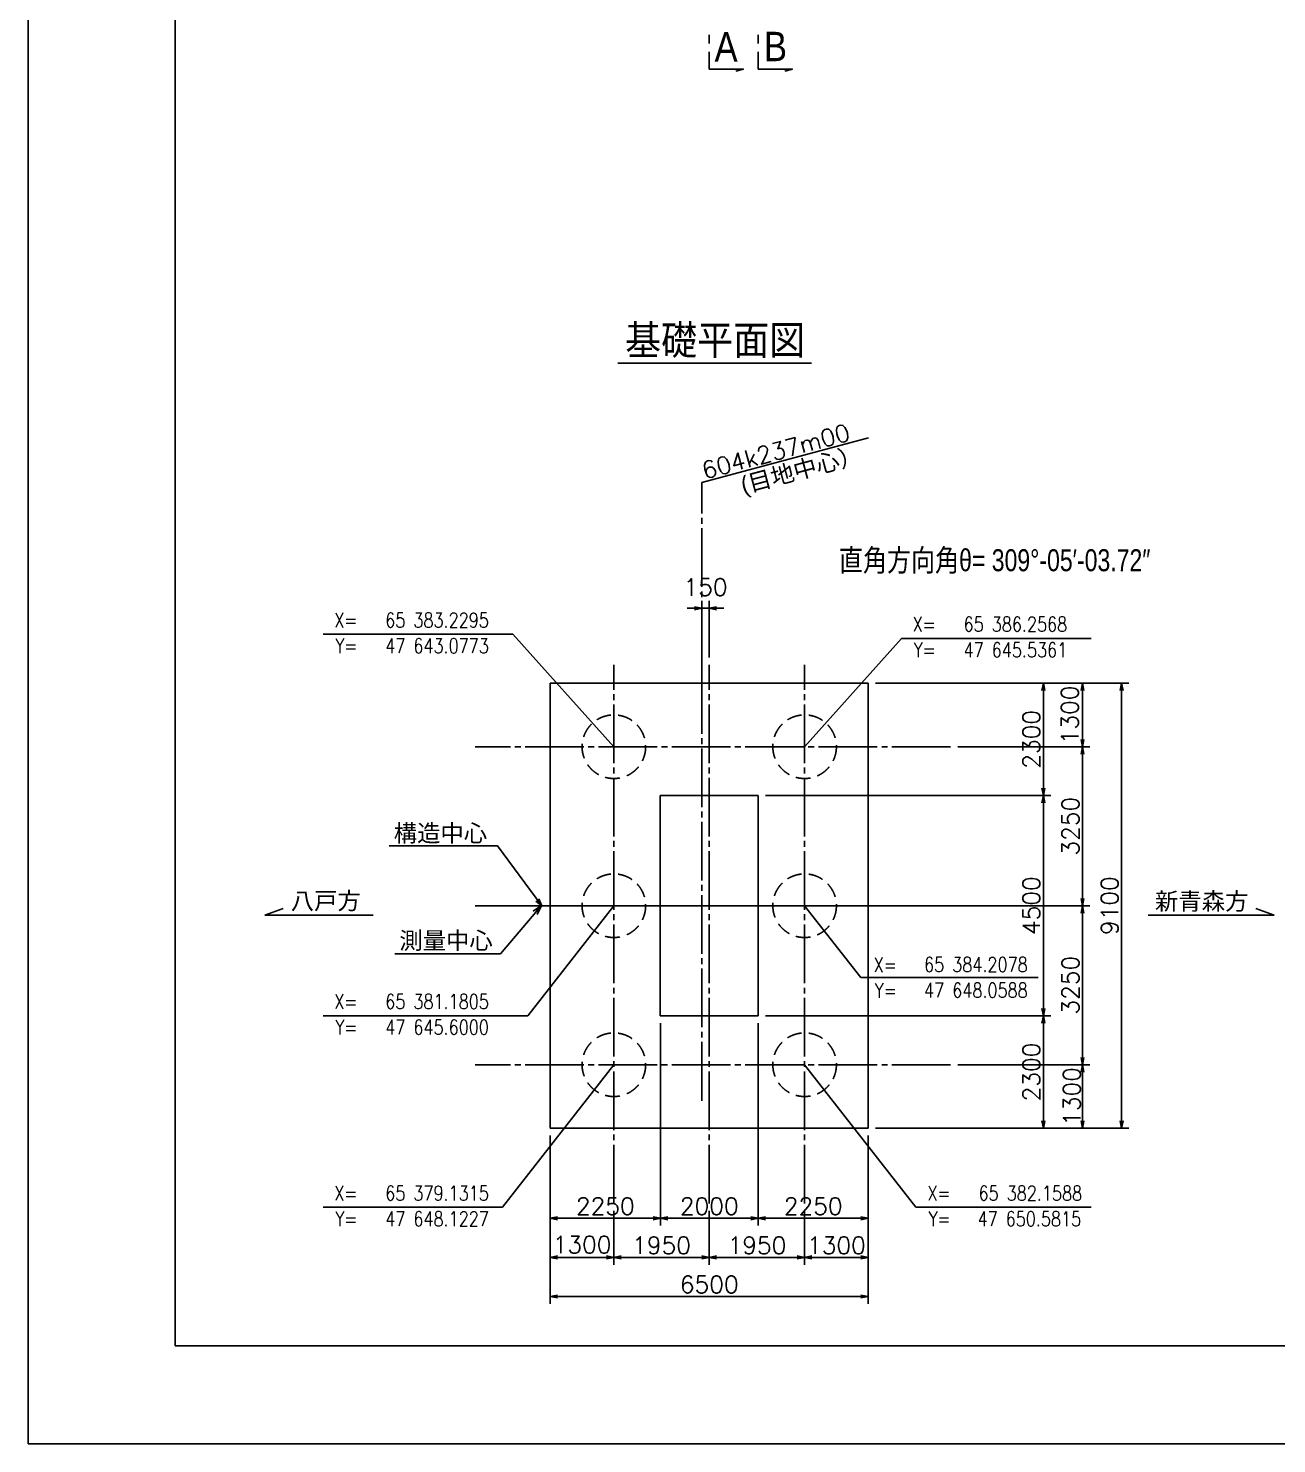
# Model space of a CAD drawing. Extents: x 284700 to 368800, y 984 to 60384.
# Drawn here: x 284700 to 310223, y 984 to 29913 of the extents above; entities that cross this region are included whole.
import ezdxf
from ezdxf.enums import TextEntityAlignment as Align

# ---------------------------------------------------------------- set-up
doc = ezdxf.new("R2010")
doc.units = 0
doc.header["$LTSCALE"] = 300
doc.header["$MEASUREMENT"] = 0
doc.linetypes.add('HASEN1', pattern=[3, 2, -1])
doc.linetypes.add('TEN1SEN1', pattern=[25, 20, -1.5, 2, -1.5])
doc.layers.get('0').update_dxf_attribs({"linetype": 'CONTINUOUS'})
doc.layers.get('DEFPOINTS').update_dxf_attribs({"linetype": 'CONTINUOUS'})
for name, color, linetype in [('LAYER001', 7, 'CONTINUOUS'), ('LAYER003', 7, 'CONTINUOUS'), ('勾配詳細図', 7, 'CONTINUOUS'), ('寸法', 1, 'CONTINUOUS'), ('座標2', 3, 'CONTINUOUS'), ('座標文字', 3, 'CONTINUOUS'), ('支承部詳細図', 3, 'CONTINUOUS'), ('文字', 3, 'CONTINUOUS'), ('枠', 2, 'CONTINUOUS'), ('構造上部', 4, 'CONTINUOUS'), ('構造線', 3, 'CONTINUOUS'), ('記号-1', 7, 'CONTINUOUS')]:
    doc.layers.add(name, color=color, linetype=linetype)
doc.styles.add('KANJI', font='romans.shx', dxfattribs={"width": 0.8, "bigfont": 'bigfont.shx'})
doc.styles.add('MS明朝', font='MS PMincho.ttf')
doc.styles.get("Standard").update_dxf_attribs({"font": 'romans.shx', "bigfont": 'extfont.shx'})
doc.dimstyles.new('DIMST1_100', dxfattribs={"dimscale": 100, "dimtxt": 3.5, "dimasz": 1.5, "dimexe": 1.5, "dimexo": 1.5, "dimgap": 0.7, "dimtad": 1, "dimdec": 0, "dimzin": 0, "dimdsep": 46, "dimtxsty": 'Standard', "dimblk": 'arrow_1', "dimcen": 1.5, "dimdle": 3, "dimclrd": 1, "dimclre": 1, "dimclrt": 3, "dimaunit": 1, "dimadec": 3, "dimazin": 0, "dimtfac": 1, "dimtdec": 0, "dimtmove": 2, "dimatfit": 3, "dimldrblk": 'OPEN30', "dimfxl": 0, "dimtvp": 0.7, "dimtolj": 1, "dimtzin": 0, "dimarcsym": 0})
doc.dimstyles.new('DIMST1_50-1', dxfattribs={"dimscale": 100, "dimtxt": 3.5, "dimasz": 2, "dimexe": 1.5, "dimexo": 1.5, "dimgap": 0.7, "dimtad": 1, "dimdec": 0, "dimlfac": 0.5, "dimzin": 0, "dimdsep": 46, "dimtxsty": 'Standard', "dimblk": 'arrow_1', "dimcen": 1.5, "dimdle": 3, "dimclrd": 1, "dimclre": 1, "dimclrt": 3, "dimaunit": 1, "dimadec": 3, "dimazin": 0, "dimtfac": 1, "dimtdec": 0, "dimtix": 1, "dimtmove": 2, "dimatfit": 0, "dimldrblk": 'OPEN30', "dimfxl": 0, "dimtvp": 0.7, "dimtolj": 1, "dimtzin": 0, "dimarcsym": 0})

# ---------------------------------------------------------------- blocks, each defined once
blk = doc.blocks.new('arrow_1')
at = {"color": 0}
for p, q in [((0, 0), (-1, 0.2)), ((0, 0), (-1, -0.2)), ((-1, 0), (0, 0))]:
    blk.add_line(p, q, dxfattribs=at)
blk = doc.blocks.new('*D32')
at = {"layer": 'DEFPOINTS', "color": 0, "linetype": 'Continuous'}
for p in [(301872, 16530), (301872, 7430), (307053, 7430)]:
    blk.add_point(p, dxfattribs=at)
at = {"layer": '寸法', "color": 1, "linetype": 'Continuous', "lineweight": -2}
for p, q in [((302022, 16530), (307203, 16530)), ((307053, 16380), (307053, 7580)), ((302022, 7430), (307203, 7430))]:
    blk.add_line(p, q, dxfattribs=at)
at = {"layer": '寸法', "color": 1, "linetype": 'Continuous', "lineweight": -2, "xscale": 150, "yscale": 150, "zscale": 150}
for p, rotation in [((307053, 16530), 90), ((307053, 7430), 270)]:
    blk.add_blockref('arrow_1', p, dxfattribs=dict(at, rotation=rotation))
at = {"layer": '寸法', "color": 3, "linetype": 'Continuous', "insert": (306808, 11980), "char_height": 350, "attachment_point": 5, "rotation": 90}
blk.add_mtext('\\A1;9100', dxfattribs=at)
blk = doc.blocks.new('_Open30')
at = {"layer": '記号-1', "color": 0, "linetype": 'Continuous', "lineweight": -2}
for p, q in [((-1, 0.27), (0, 0)), ((0, 0), (-1, -0.27)), ((0, 0), (-1, 0))]:
    blk.add_line(p, q, dxfattribs=at)
blk = doc.blocks.new('*D33')
at = {"layer": 'DEFPOINTS', "color": 0, "linetype": 'Continuous'}
for p in [(301872, 16530), (303557, 15230), (306253, 15230)]:
    blk.add_point(p, dxfattribs=at)
at = {"layer": '寸法', "color": 1, "linetype": 'Continuous', "lineweight": -2}
for p, q in [((302022, 16530), (306403, 16530)), ((306253, 16380), (306253, 15380)), ((303707, 15230), (306403, 15230))]:
    blk.add_line(p, q, dxfattribs=at)
at = {"layer": '寸法', "color": 1, "linetype": 'Continuous', "lineweight": -2, "xscale": 150, "yscale": 150, "zscale": 150}
for p, rotation in [((306253, 16530), 90), ((306253, 15230), 270)]:
    blk.add_blockref('arrow_1', p, dxfattribs=dict(at, rotation=rotation))
at = {"layer": '寸法', "color": 3, "linetype": 'Continuous', "insert": (305995, 15880), "char_height": 350, "attachment_point": 5, "rotation": 90}
blk.add_mtext('\\A1;1300', dxfattribs=at)
blk = doc.blocks.new('*D34')
at = {"layer": 'DEFPOINTS', "color": 0, "linetype": 'Continuous'}
for p in [(303557, 15230), (303557, 11980), (306253, 11980)]:
    blk.add_point(p, dxfattribs=at)
at = {"layer": '寸法', "color": 1, "linetype": 'Continuous', "lineweight": -2}
for p, q in [((303707, 15230), (306403, 15230)), ((306253, 15080), (306253, 12130)), ((303707, 11980), (306403, 11980))]:
    blk.add_line(p, q, dxfattribs=at)
at = {"layer": '寸法', "color": 1, "linetype": 'Continuous', "lineweight": -2, "xscale": 150, "yscale": 150, "zscale": 150}
for p, rotation in [((306253, 15230), 90), ((306253, 11980), 270)]:
    blk.add_blockref('arrow_1', p, dxfattribs=dict(at, rotation=rotation))
at = {"layer": '寸法', "color": 3, "linetype": 'Continuous', "insert": (306008, 13605), "char_height": 350, "attachment_point": 5, "rotation": 90}
blk.add_mtext('\\A1;3250', dxfattribs=at)
blk = doc.blocks.new('*D35')
at = {"layer": 'DEFPOINTS', "color": 0, "linetype": 'Continuous'}
for p in [(303557, 11980), (303557, 8730), (306253, 8730)]:
    blk.add_point(p, dxfattribs=at)
at = {"layer": '寸法', "color": 1, "linetype": 'Continuous', "lineweight": -2}
for p, q in [((303707, 11980), (306403, 11980)), ((306253, 11830), (306253, 8880)), ((303707, 8730), (306403, 8730))]:
    blk.add_line(p, q, dxfattribs=at)
at = {"layer": '寸法', "color": 1, "linetype": 'Continuous', "lineweight": -2, "xscale": 150, "yscale": 150, "zscale": 150}
for p, rotation in [((306253, 11980), 90), ((306253, 8730), 270)]:
    blk.add_blockref('arrow_1', p, dxfattribs=dict(at, rotation=rotation))
at = {"layer": '寸法', "color": 3, "linetype": 'Continuous', "insert": (306008, 10355), "char_height": 350, "attachment_point": 5, "rotation": 90}
blk.add_mtext('\\A1;3250', dxfattribs=at)
blk = doc.blocks.new('*D36')
at = {"layer": 'DEFPOINTS', "color": 0, "linetype": 'Continuous'}
for p in [(303557, 8730), (302022, 7430), (306253, 7430)]:
    blk.add_point(p, dxfattribs=at)
at = {"layer": '寸法', "color": 1, "linetype": 'Continuous', "lineweight": -2}
for p, q in [((303707, 8730), (306403, 8730)), ((306253, 8580), (306253, 7580)), ((302172, 7430), (306403, 7430))]:
    blk.add_line(p, q, dxfattribs=at)
at = {"layer": '寸法', "color": 1, "linetype": 'Continuous', "lineweight": -2, "xscale": 150, "yscale": 150, "zscale": 150}
for p, rotation in [((306253, 8730), 90), ((306253, 7430), 270)]:
    blk.add_blockref('arrow_1', p, dxfattribs=dict(at, rotation=rotation))
at = {"layer": '寸法', "color": 3, "linetype": 'Continuous', "insert": (306034, 8080), "char_height": 350, "attachment_point": 5, "rotation": 90}
blk.add_mtext('\\A1;1300', dxfattribs=at)
blk = doc.blocks.new('*D37')
at = {"layer": 'DEFPOINTS', "color": 0, "linetype": 'Continuous'}
for p in [(301872, 16530), (299622, 14230), (305453, 14230)]:
    blk.add_point(p, dxfattribs=at)
at = {"layer": '寸法', "color": 1, "linetype": 'Continuous', "lineweight": -2}
for p, q in [((302022, 16530), (305603, 16530)), ((305453, 16380), (305453, 14380)), ((299772, 14230), (305603, 14230))]:
    blk.add_line(p, q, dxfattribs=at)
at = {"layer": '寸法', "color": 1, "linetype": 'Continuous', "lineweight": -2, "xscale": 150, "yscale": 150, "zscale": 150}
for p, rotation in [((305453, 16530), 90), ((305453, 14230), 270)]:
    blk.add_blockref('arrow_1', p, dxfattribs=dict(at, rotation=rotation))
at = {"layer": '寸法', "color": 3, "linetype": 'Continuous', "insert": (305208, 15380), "char_height": 350, "attachment_point": 5, "rotation": 90}
blk.add_mtext('\\A1;2300', dxfattribs=at)
blk = doc.blocks.new('*D38')
at = {"layer": 'DEFPOINTS', "color": 0, "linetype": 'Continuous'}
for p in [(299622, 14230), (299622, 9730), (305453, 9730)]:
    blk.add_point(p, dxfattribs=at)
at = {"layer": '寸法', "color": 1, "linetype": 'Continuous', "lineweight": -2}
for p, q in [((299772, 14230), (305603, 14230)), ((305453, 14080), (305453, 9880)), ((299772, 9730), (305603, 9730))]:
    blk.add_line(p, q, dxfattribs=at)
at = {"layer": '寸法', "color": 1, "linetype": 'Continuous', "lineweight": -2, "xscale": 150, "yscale": 150, "zscale": 150}
for p, rotation in [((305453, 14230), 90), ((305453, 9730), 270)]:
    blk.add_blockref('arrow_1', p, dxfattribs=dict(at, rotation=rotation))
at = {"layer": '寸法', "color": 3, "linetype": 'Continuous', "insert": (305208, 11980), "char_height": 350, "attachment_point": 5, "rotation": 90}
blk.add_mtext('\\A1;4500', dxfattribs=at)
blk = doc.blocks.new('*D39')
at = {"layer": 'DEFPOINTS', "color": 0, "linetype": 'Continuous'}
for p in [(299622, 9730), (301872, 7430), (305453, 7430)]:
    blk.add_point(p, dxfattribs=at)
at = {"layer": '寸法', "color": 1, "linetype": 'Continuous', "lineweight": -2}
for p, q in [((299772, 9730), (305603, 9730)), ((305453, 9580), (305453, 7580)), ((302022, 7430), (305603, 7430))]:
    blk.add_line(p, q, dxfattribs=at)
at = {"layer": '寸法', "color": 1, "linetype": 'Continuous', "lineweight": -2, "xscale": 150, "yscale": 150, "zscale": 150}
for p, rotation in [((305453, 9730), 90), ((305453, 7430), 270)]:
    blk.add_blockref('arrow_1', p, dxfattribs=dict(at, rotation=rotation))
at = {"layer": '寸法', "color": 3, "linetype": 'Continuous', "insert": (305208, 8580), "char_height": 350, "attachment_point": 5, "rotation": 90}
blk.add_mtext('\\A1;2300', dxfattribs=at)
blk = doc.blocks.new('*D40')
at = {"layer": 'DEFPOINTS', "color": 0, "linetype": 'Continuous'}
for p in [(295372, 7430), (301872, 7430), (301872, 3992)]:
    blk.add_point(p, dxfattribs=at)
at = {"layer": '寸法', "color": 1, "linetype": 'Continuous', "lineweight": -2}
for p, q in [((295372, 7280), (295372, 3842)), ((301872, 7280), (301872, 3842)), ((295522, 3992), (301722, 3992))]:
    blk.add_line(p, q, dxfattribs=at)
at = {"layer": '寸法', "color": 1, "linetype": 'Continuous', "lineweight": -2, "xscale": 150, "yscale": 150, "zscale": 150, "rotation": 180}
blk.add_blockref('arrow_1', (295372, 3992), dxfattribs=at)
at = {"layer": '寸法', "color": 1, "linetype": 'Continuous', "lineweight": -2, "xscale": 150, "yscale": 150, "zscale": 150}
blk.add_blockref('arrow_1', (301872, 3992), dxfattribs=at)
at = {"layer": '寸法', "color": 3, "linetype": 'Continuous', "insert": (298622, 4237), "char_height": 350, "attachment_point": 5}
blk.add_mtext('\\A1;6500', dxfattribs=at)
blk = doc.blocks.new('*D41')
at = {"layer": 'DEFPOINTS', "color": 0, "linetype": 'Continuous'}
for p in [(295372, 7430), (296672, 5894), (296672, 4792)]:
    blk.add_point(p, dxfattribs=at)
at = {"layer": '寸法', "color": 1, "linetype": 'Continuous', "lineweight": -2}
for p, q in [((295372, 7280), (295372, 4642)), ((296672, 5744), (296672, 4642)), ((295522, 4792), (296522, 4792))]:
    blk.add_line(p, q, dxfattribs=at)
at = {"layer": '寸法', "color": 1, "linetype": 'Continuous', "lineweight": -2, "xscale": 150, "yscale": 150, "zscale": 150, "rotation": 180}
blk.add_blockref('arrow_1', (295372, 4792), dxfattribs=at)
at = {"layer": '寸法', "color": 1, "linetype": 'Continuous', "lineweight": -2, "xscale": 150, "yscale": 150, "zscale": 150}
blk.add_blockref('arrow_1', (296672, 4792), dxfattribs=at)
at = {"layer": '寸法', "color": 3, "linetype": 'Continuous', "insert": (296022, 5051), "char_height": 350, "attachment_point": 5}
blk.add_mtext('\\A1;1300', dxfattribs=at)
blk = doc.blocks.new('*D42')
at = {"layer": 'DEFPOINTS', "color": 0, "linetype": 'Continuous'}
for p in [(296672, 5894), (298622, 5894), (298622, 4792)]:
    blk.add_point(p, dxfattribs=at)
at = {"layer": '寸法', "color": 1, "linetype": 'Continuous', "lineweight": -2}
for p, q in [((296672, 5744), (296672, 4642)), ((298622, 5744), (298622, 4642)), ((296822, 4792), (298472, 4792))]:
    blk.add_line(p, q, dxfattribs=at)
at = {"layer": '寸法', "color": 1, "linetype": 'Continuous', "lineweight": -2, "xscale": 150, "yscale": 150, "zscale": 150, "rotation": 180}
blk.add_blockref('arrow_1', (296672, 4792), dxfattribs=at)
at = {"layer": '寸法', "color": 1, "linetype": 'Continuous', "lineweight": -2, "xscale": 150, "yscale": 150, "zscale": 150}
blk.add_blockref('arrow_1', (298622, 4792), dxfattribs=at)
at = {"layer": '寸法', "color": 3, "linetype": 'Continuous', "insert": (297647, 5037), "char_height": 350, "attachment_point": 5}
blk.add_mtext('\\A1;1950', dxfattribs=at)
blk = doc.blocks.new('*D43')
at = {"layer": 'DEFPOINTS', "color": 0, "linetype": 'Continuous'}
for p in [(298622, 5894), (300572, 5894), (300572, 4792)]:
    blk.add_point(p, dxfattribs=at)
at = {"layer": '寸法', "color": 1, "linetype": 'Continuous', "lineweight": -2}
for p, q in [((298622, 5744), (298622, 4642)), ((300572, 5744), (300572, 4642)), ((298772, 4792), (300422, 4792))]:
    blk.add_line(p, q, dxfattribs=at)
at = {"layer": '寸法', "color": 1, "linetype": 'Continuous', "lineweight": -2, "xscale": 150, "yscale": 150, "zscale": 150, "rotation": 180}
blk.add_blockref('arrow_1', (298622, 4792), dxfattribs=at)
at = {"layer": '寸法', "color": 1, "linetype": 'Continuous', "lineweight": -2, "xscale": 150, "yscale": 150, "zscale": 150}
blk.add_blockref('arrow_1', (300572, 4792), dxfattribs=at)
at = {"layer": '寸法', "color": 3, "linetype": 'Continuous', "insert": (299597, 5037), "char_height": 350, "attachment_point": 5}
blk.add_mtext('\\A1;1950', dxfattribs=at)
blk = doc.blocks.new('*D44')
at = {"layer": 'DEFPOINTS', "color": 0, "linetype": 'Continuous'}
for p in [(301872, 7280), (300572, 5894), (301872, 4792)]:
    blk.add_point(p, dxfattribs=at)
at = {"layer": '寸法', "color": 1, "linetype": 'Continuous', "lineweight": -2}
for p, q in [((301872, 7130), (301872, 4642)), ((300572, 5744), (300572, 4642)), ((300722, 4792), (301722, 4792))]:
    blk.add_line(p, q, dxfattribs=at)
at = {"layer": '寸法', "color": 1, "linetype": 'Continuous', "lineweight": -2, "xscale": 150, "yscale": 150, "zscale": 150, "rotation": 180}
blk.add_blockref('arrow_1', (300572, 4792), dxfattribs=at)
at = {"layer": '寸法', "color": 1, "linetype": 'Continuous', "lineweight": -2, "xscale": 150, "yscale": 150, "zscale": 150}
blk.add_blockref('arrow_1', (301872, 4792), dxfattribs=at)
at = {"layer": '寸法', "color": 3, "linetype": 'Continuous', "insert": (301222, 5037), "char_height": 350, "attachment_point": 5}
blk.add_mtext('\\A1;1300', dxfattribs=at)
blk = doc.blocks.new('*D45')
at = {"layer": 'DEFPOINTS', "color": 0, "linetype": 'Continuous'}
for p in [(297622, 9730), (295372, 7430), (297622, 5592)]:
    blk.add_point(p, dxfattribs=at)
at = {"layer": '寸法', "color": 1, "linetype": 'Continuous', "lineweight": -2}
for p, q in [((297622, 9580), (297622, 5442)), ((295372, 7280), (295372, 5442)), ((295522, 5592), (297472, 5592))]:
    blk.add_line(p, q, dxfattribs=at)
at = {"layer": '寸法', "color": 1, "linetype": 'Continuous', "lineweight": -2, "xscale": 150, "yscale": 150, "zscale": 150, "rotation": 180}
blk.add_blockref('arrow_1', (295372, 5592), dxfattribs=at)
at = {"layer": '寸法', "color": 1, "linetype": 'Continuous', "lineweight": -2, "xscale": 150, "yscale": 150, "zscale": 150}
blk.add_blockref('arrow_1', (297622, 5592), dxfattribs=at)
at = {"layer": '寸法', "color": 3, "linetype": 'Continuous', "insert": (296497, 5837), "char_height": 350, "attachment_point": 5}
blk.add_mtext('\\A1;2250', dxfattribs=at)
blk = doc.blocks.new('*D46')
at = {"layer": 'DEFPOINTS', "color": 0, "linetype": 'Continuous'}
for p in [(297622, 9730), (299622, 9730), (299622, 5592)]:
    blk.add_point(p, dxfattribs=at)
at = {"layer": '寸法', "color": 1, "linetype": 'Continuous', "lineweight": -2}
for p, q in [((297622, 9580), (297622, 5442)), ((299622, 9580), (299622, 5442)), ((297772, 5592), (299472, 5592))]:
    blk.add_line(p, q, dxfattribs=at)
at = {"layer": '寸法', "color": 1, "linetype": 'Continuous', "lineweight": -2, "xscale": 150, "yscale": 150, "zscale": 150, "rotation": 180}
blk.add_blockref('arrow_1', (297622, 5592), dxfattribs=at)
at = {"layer": '寸法', "color": 1, "linetype": 'Continuous', "lineweight": -2, "xscale": 150, "yscale": 150, "zscale": 150}
blk.add_blockref('arrow_1', (299622, 5592), dxfattribs=at)
at = {"layer": '寸法', "color": 3, "linetype": 'Continuous', "insert": (298622, 5837), "char_height": 350, "attachment_point": 5}
blk.add_mtext('\\A1;2000', dxfattribs=at)
blk = doc.blocks.new('*D47')
at = {"layer": 'DEFPOINTS', "color": 0, "linetype": 'Continuous'}
for p in [(299622, 9730), (301872, 7430), (301872, 5592)]:
    blk.add_point(p, dxfattribs=at)
at = {"layer": '寸法', "color": 1, "linetype": 'Continuous', "lineweight": -2}
for p, q in [((299622, 9580), (299622, 5442)), ((301872, 7280), (301872, 5442)), ((299772, 5592), (301722, 5592))]:
    blk.add_line(p, q, dxfattribs=at)
at = {"layer": '寸法', "color": 1, "linetype": 'Continuous', "lineweight": -2, "xscale": 150, "yscale": 150, "zscale": 150, "rotation": 180}
blk.add_blockref('arrow_1', (299622, 5592), dxfattribs=at)
at = {"layer": '寸法', "color": 1, "linetype": 'Continuous', "lineweight": -2, "xscale": 150, "yscale": 150, "zscale": 150}
blk.add_blockref('arrow_1', (301872, 5592), dxfattribs=at)
at = {"layer": '寸法', "color": 3, "linetype": 'Continuous', "insert": (300747, 5837), "char_height": 350, "attachment_point": 5}
blk.add_mtext('\\A1;2250', dxfattribs=at)
blk = doc.blocks.new('*D129')
at = {"layer": 'DEFPOINTS', "color": 0, "linetype": 'Continuous'}
for p in [(298472, 18060), (298622, 16906), (298472, 16530)]:
    blk.add_point(p, dxfattribs=at)
at = {"layer": '構造上部', "color": 1, "linetype": 'Continuous', "lineweight": -2}
for p, q in [((298322, 18060), (298172, 18060)), ((298472, 16680), (298472, 18210)), ((298622, 18060), (298472, 18060)), ((298622, 17056), (298622, 18210)), ((298772, 18060), (298922, 18060))]:
    blk.add_line(p, q, dxfattribs=at)
at = {"layer": '構造上部', "color": 1, "linetype": 'Continuous', "lineweight": -2, "xscale": 150, "yscale": 150, "zscale": 150}
blk.add_blockref('arrow_1', (298472, 18060), dxfattribs=at)
at = {"layer": '構造上部', "color": 1, "linetype": 'Continuous', "lineweight": -2, "xscale": 150, "yscale": 150, "zscale": 150, "rotation": 180}
blk.add_blockref('arrow_1', (298622, 18060), dxfattribs=at)
at = {"layer": '構造上部', "color": 3, "linetype": 'Continuous', "insert": (298547, 18490), "char_height": 350, "attachment_point": 5}
blk.add_mtext('\\A1;150', dxfattribs=at)

msp = doc.modelspace()

# ---------------------------------------------------------------- linework, layer by layer
at = {"layer": 'LAYER001', "color": 3, "linetype": 'HASEN1', "ltscale": 0.5}
for centre in [(296671.67369, 15229.6611), (300571.67369, 15229.6611), (296671.67369, 11979.6611), (300571.67369, 11979.6611), (296671.67369, 8729.6611), (300571.67369, 8729.6611)]:
    msp.add_circle(centre, 650, dxfattribs=at)
at = {"layer": '勾配詳細図', "color": 1, "linetype": 'Continuous'}
msp.add_line((298471.67369, 20632.39157), (301879.02292, 21545.39026), dxfattribs=at)
at = {"layer": '寸法', "color": 1, "linetype": 'TEN1SEN1', "ltscale": 0.2}
for p, q in [((298471.67369, 7994.32128), (298471.67369, 20632.39157)), ((296671.67369, 5894.32128), (296671.67369, 16905.85681)), ((298621.67369, 5894.32128), (298621.67369, 16905.85681)), ((300571.67369, 5894.32128), (300571.67369, 16905.85681))]:
    msp.add_line(p, q, dxfattribs=at)
at = {"layer": '座標2', "color": 4}
for p, q in [((290727.01155, 17527.40105), (294606.72094, 17527.40105)), ((302551.18092, 17441.95553), (306430.89032, 17441.95553)), ((305348.53842, 10510.52068), (301719.31203, 10510.52068)), ((290727.01155, 9730.94007), (294915.05573, 9730.94007)), ((290727.01155, 5815.10381), (294394.92898, 5815.10381)), ((290727.01155, 5815.10381), (294394.92898, 5815.10381)), ((302848.4184, 5815.10381), (306430.89032, 5815.10381))]:
    msp.add_line(p, q, dxfattribs=at)
at = {"layer": '座標2', "color": 4, "linetype": 'Continuous'}
for p, q in [((296671.67369, 15229.6611), (294606.72094, 17527.40105)), ((300571.67369, 15229.6611), (302551.18092, 17441.95553)), ((296671.67369, 11979.6611), (294915.05573, 9730.94007)), ((300571.67369, 11979.6611), (301719.31203, 10510.52068)), ((296671.67369, 8729.6611), (294394.92898, 5815.10381)), ((300571.67369, 8729.6611), (302848.4184, 5815.10381))]:
    msp.add_line(p, q, dxfattribs=at)
at = {"layer": '座標2'}
msp.add_line((290727.01155, 9730.94007), (294394.92898, 9730.94007), dxfattribs=at)
at = {"layer": '支承部詳細図', "color": 1, "linetype": 'TEN1SEN1', "ltscale": 0.2}
msp.add_line((293836.33387, 11979.6611), (305137.3134, 11979.6611), dxfattribs=at)
at = {"layer": '文字', "color": 1, "linetype": 'Continuous'}
for p, q in [((289536.72147, 11784.04912), (289912.58147, 11920.84912)), ((310170.25208, 11784.04912), (309794.36208, 11920.84912)), ((291750.57913, 11784.04912), (289536.72147, 11784.04912)), ((307596.28794, 11784.04912), (310170.25208, 11784.04912))]:
    msp.add_line(p, q, dxfattribs=at)
at = {"layer": '枠', "color": 1, "linetype": 'Continuous', "flags": 128}
msp.add_lwpolyline([(284699.58994, 60383.71503), (284699.58994, 983.71503), (368799.58994, 983.71503), (368799.58994, 60383.71503), (284699.58994, 60383.71503)], dxfattribs=at)
at = {"layer": '枠', "color": 2, "linetype": 'Continuous', "flags": 128}
msp.add_lwpolyline([(287699.58994, 2983.71503), (287699.58994, 58383.71503), (366799.58994, 58383.71503), (366799.58994, 2983.71503), (287699.58994, 2983.71503)], dxfattribs=at)
at = {"layer": '構造線', "linetype": 'Continuous'}
for p, q in [((295371.65998, 7429.6611), (295371.65998, 16529.6611)), ((301871.65655, 16529.6611), (295371.65998, 16529.6611)), ((301871.65655, 7429.6611), (301871.65655, 16529.6611)), ((297621.67369, 9729.6611), (297621.67369, 14229.6611)), ((299621.67369, 14229.6611), (297621.67369, 14229.6611)), ((299621.67369, 9729.6611), (299621.67369, 14229.6611)), ((299621.67369, 9729.6611), (297621.67369, 9729.6611)), ((301871.65655, 7429.6611), (295371.65998, 7429.6611))]:
    msp.add_line(p, q, dxfattribs=at)
at = {"layer": '構造線', "color": 1, "linetype": 'TEN1SEN1', "ltscale": 0.2}
for p, q in [((303557.01352, 15229.6611), (293836.33387, 15229.6611)), ((303557.01352, 11979.6611), (293836.33387, 11979.6611)), ((303557.01352, 8729.6611), (293836.33387, 8729.6611))]:
    msp.add_line(p, q, dxfattribs=at)
at = {"layer": '記号-1', "color": 2}
for p, q in [((298621.73745, 29604.27162), (298621.73745, 29779.27162)), ((299621.73745, 29604.27162), (299621.73745, 29779.27162)), ((298621.73745, 29079.27162), (298621.73745, 29429.27162)), ((299621.73745, 29079.27162), (299621.73745, 29429.27162))]:
    msp.add_line(p, q, dxfattribs=at)
at = {"layer": '記号-1', "color": 2, "linetype": 'Continuous'}
msp.add_line((296755.15008, 23071.73639), (300713.94129, 23071.73639), dxfattribs=at)
at = {"layer": '記号-1', "color": 2, "flags": 128}
for points in [[(299166.51163, 29037.67899), (299321.73745, 29079.27162), (298621.73745, 29079.27162)], [(300166.51163, 29037.67899), (300321.73745, 29079.27162), (299621.73745, 29079.27162)]]:
    msp.add_lwpolyline(points, dxfattribs=at)

# ---------------------------------------------------------------- texts
at = {"layer": '勾配詳細図', "color": 3}
msp.add_text('604k237m00', height=349.965, rotation=15, dxfattribs=at).set_placement((298528.638, 20694.28538))
at = {"layer": '勾配詳細図', "color": 3, "style": 'MS明朝'}
msp.add_text('(目地中心）', height=349.965, rotation=15.000000001, dxfattribs=at).set_placement((299322.56859, 20395.66524))
at = {"layer": '座標2', "style": 'KANJI', "width": 0.8}
for s, p in [('X=', (291427.14219, 17577.25672)), ('65 383.2295', (294116.12511, 17577.25672)), ('X=', (303251.31156, 17491.8112)), ('65 386.2568', (305940.29448, 17491.8112)), ('Y=', (291427.14219, 17052.25672)), ('47 643.0773', (294116.12511, 17052.25672)), ('Y=', (303251.31156, 16966.8112)), ('47 645.5361', (305940.29448, 16966.8112)), ('X=', (302455.46993, 10531.96168)), ('65 384.2078', (305132.54891, 10535.26095)), ('X=', (291427.14219, 9779.01095)), ('65 381.1805', (294116.12511, 9780.79574)), ('Y=', (302455.46993, 10006.96168)), ('47 648.0588', (305132.54891, 10010.26095)), ('Y=', (291427.14219, 9254.01095)), ('47 645.6000', (294116.12511, 9255.79574)), ('X=', (291427.14219, 5863.17468)), ('65 379.1315', (294116.12511, 5864.95948)), ('X=', (303556.6556, 5864.95948)), ('65 382.1588', (306245.63852, 5864.95948)), ('Y=', (291427.14219, 5338.17468)), ('47 648.1227', (294116.12511, 5339.95948)), ('Y=', (303556.6556, 5339.95948)), ('47 650.5815', (306225.20525, 5339.95948))]:
    msp.add_text(s, height=300, dxfattribs=at).set_placement(p, align=Align.BOTTOM_RIGHT)
at = {"layer": '座標文字', "style": 'MS明朝', "width": 0.8}
msp.add_text('直角方向角θ= 309°-05′-03.72″', height=450, dxfattribs=at).set_placement((307642.39419, 18681.31237), align=Align.BOTTOM_RIGHT)
at = {"layer": '支承部詳細図', "color": 3, "lineweight": 18, "style": 'MS明朝'}
for s, p in [('構造中心', (292171.13413, 13286.79655)), ('測量中心', (292286.04521, 11093.36018))]:
    msp.add_text(s, height=350, dxfattribs=at).set_placement(p)
at = {"layer": '文字', "color": 3, "style": 'MS明朝'}
for s, p in [('八戸方', (290065.7444, 11905.18878)), ('新青森方', (307735.92941, 11895.61022))]:
    msp.add_text(s, height=350, dxfattribs=at).set_placement(p)
at = {"layer": '記号-1', "color": 2, "style": 'MS明朝', "width": 0.9}
for s, p in [('A', (298730.5153, 29234.46617)), ('B', (299740.43326, 29241.61617))]:
    msp.add_text(s, height=600, dxfattribs=at).set_placement(p)
msp.add_text('基礎平面図', height=600, dxfattribs=at).set_placement((298742.57486, 23241.73639), align=Align.CENTER)

# ---------------------------------------------------------------- dimensions: what is measured, and where the dimension line sits
at = {"layer": '寸法', "linetype": 'Continuous'}
for base, p1, p2, picture, middle in [((305453.2477, 14229.6611), (301871.65655, 16529.6611), (299621.67369, 14229.6611), '*D37', (305208.2477, 15379.6611)), ((307053.2477, 7429.6611), (301871.65655, 16529.6611), (301871.65655, 7429.6611), '*D32', (306808.2477, 11979.6611)), ((306253.2477, 11979.6611), (303557.01352, 15229.6611), (303557.01352, 11979.6611), '*D34', (306008.2477, 13604.6611)), ((305453.2477, 9729.6611), (299621.67369, 14229.6611), (299621.67369, 9729.6611), '*D38', (305208.2477, 11979.6611)), ((306253.2477, 8729.6611), (303557.01352, 11979.6611), (303557.01352, 8729.6611), '*D35', (306008.2477, 10354.6611)), ((305453.2477, 7429.6611), (299621.67369, 9729.6611), (301871.65655, 7429.6611), '*D39', (305208.2477, 8579.6611))]:
    dim = msp.add_linear_dim(base=base, p1=p1, p2=p2, angle=90, dimstyle='DIMST1_100', dxfattribs=at)
    dim.commit()
    dim.dimension.update_dxf_attribs({"geometry": picture, "text_midpoint": middle})
for base, p1, p2, picture, middle in [((306253.2477, 15229.6611), (301871.65655, 16529.6611), (303557.01352, 15229.6611), '*D33', (305995.35972, 15879.6611)), ((306253.2477, 7429.6611), (303557.01352, 8729.6611), (302021.65655, 7429.6611), '*D36', (306033.78607, 8079.6611))]:
    dim = msp.add_linear_dim(base=base, p1=p1, p2=p2, angle=90, dimstyle='DIMST1_100', dxfattribs=at)
    dim.commit()
    dim.dimension.update_dxf_attribs({"geometry": picture, "text_midpoint": middle, "dimtype": 160})
for base, p1, p2, picture, middle in [((297621.67369, 5592.18701), (295371.65998, 7429.6611), (297621.67369, 9729.6611), '*D45', (296496.66684, 5837.18701)), ((299621.67369, 5592.18701), (297621.67369, 9729.6611), (299621.67369, 9729.6611), '*D46', (298621.67369, 5837.18701)), ((301871.65655, 5592.18701), (299621.67369, 9729.6611), (301871.65655, 7429.6611), '*D47', (300746.66512, 5837.18701)), ((301871.65655, 3992.18701), (295371.65998, 7429.6611), (301871.65655, 7429.6611), '*D40', (298621.65827, 4237.18701)), ((298621.67369, 4792.18701), (296671.67369, 5894.32128), (298621.67369, 5894.32128), '*D42', (297646.67369, 5037.18701)), ((300571.67369, 4792.18701), (298621.67369, 5894.32128), (300571.67369, 5894.32128), '*D43', (299596.67369, 5037.18701))]:
    dim = msp.add_linear_dim(base=base, p1=p1, p2=p2, dimstyle='DIMST1_100', dxfattribs=at)
    dim.commit()
    dim.dimension.update_dxf_attribs({"geometry": picture, "text_midpoint": middle})
for base, p1, p2, picture, middle in [((296671.67369, 4792.18701), (295371.65998, 7429.6611), (296671.67369, 5894.32128), '*D41', (296021.66684, 5050.5216)), ((301871.65655, 4792.18701), (300571.67369, 5894.32128), (301871.65655, 7279.6611), '*D44', (301221.66512, 5036.7554))]:
    dim = msp.add_linear_dim(base=base, p1=p1, p2=p2, dimstyle='DIMST1_100', dxfattribs=at)
    dim.commit()
    dim.dimension.update_dxf_attribs({"geometry": picture, "text_midpoint": middle, "dimtype": 160})
at = {"layer": '構造上部', "linetype": 'Continuous'}
dim = msp.add_linear_dim(base=(298471.67369, 18060.02072), p1=(298621.67369, 16905.85681), p2=(298471.67369, 16529.6611), dimstyle='DIMST1_100', dxfattribs=at)
dim.commit()
dim.dimension.update_dxf_attribs({"geometry": '*D129', "text_midpoint": (298546.67369, 18490.02072)})

# ---------------------------------------------------------------- leaders
at = {"layer": 'LAYER003', "color": 4}
msp.add_leader([(295189.01979, 11987.39545), (294355.19522, 10998.58963), (292192.60151, 10998.58963)], dimstyle='DIMST1_50-1', override={"dimgap": 0.5, "dimtad": 0}, dxfattribs=at)
at = {"layer": '構造上部', "linetype": 'Continuous'}
msp.add_leader([(295197.13097, 11976.49948), (294291.77651, 13201.16008), (292080.48978, 13201.16008)], dimstyle='DIMST1_100', override={"dimgap": 0.7, "dimtad": 0}, dxfattribs=at)

doc.saveas('drawing.dxf')
